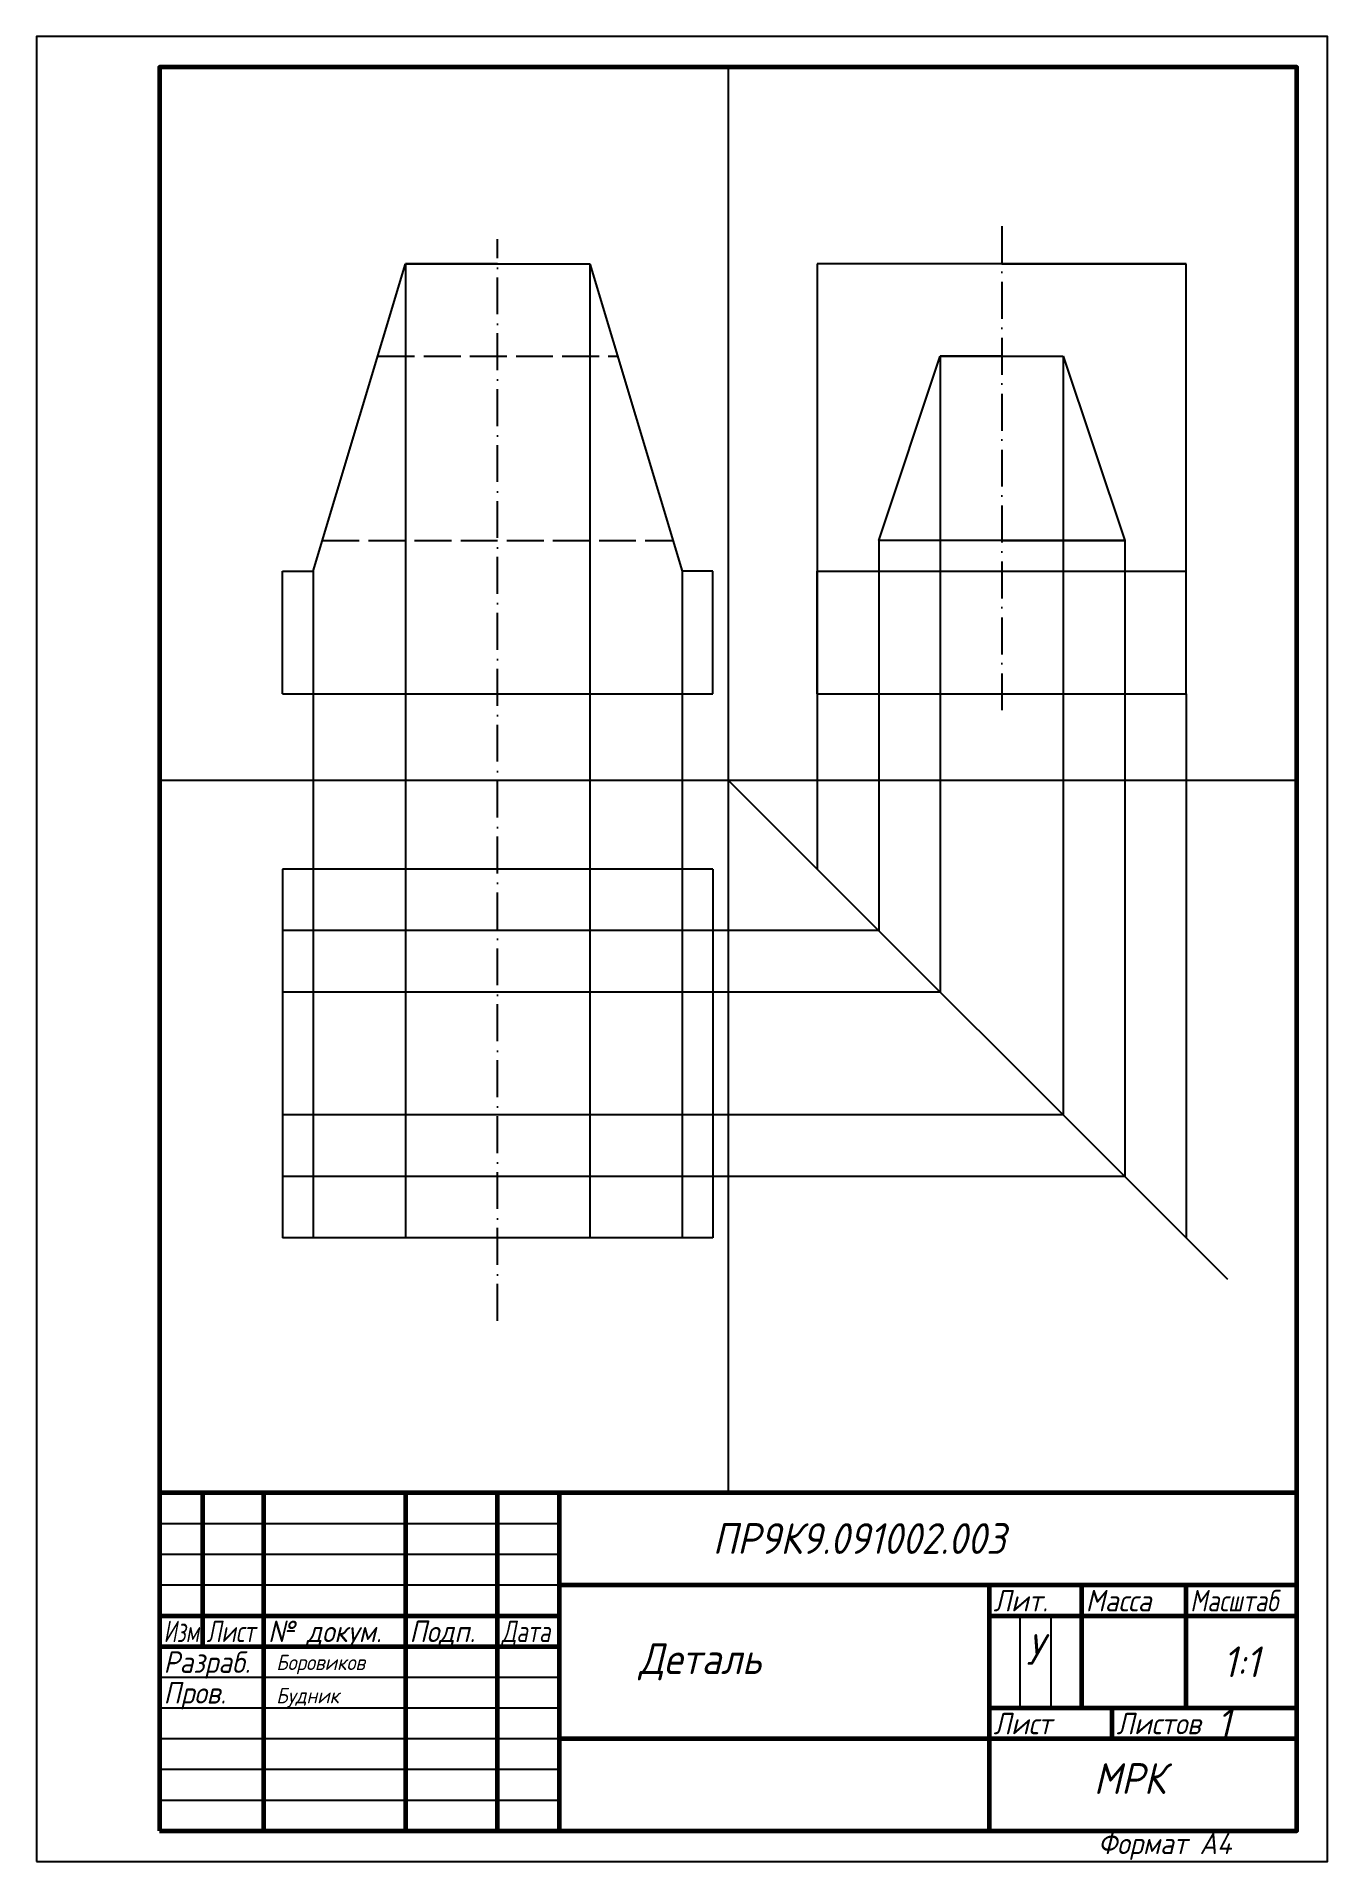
# Model space of a CAD drawing. Header units: millimetres. Extents: x 0 to 210, y 0 to 297.
import ezdxf

# ---------------------------------------------------------------- set-up
doc = ezdxf.new("R2010")
doc.units = ezdxf.units.MM
doc.header["$LTSCALE"] = 0.5
doc.linetypes.add('ACAD_ISO02W100', pattern=[15, 12, -3])
doc.linetypes.add('ACAD_ISO10W100', pattern=[18, 12, -3, 0, -3])
doc.layers.get('Defpoints').update_dxf_attribs({"color": 5})
doc.styles.get("Standard").update_dxf_attribs({"font": 'isocpeui.ttf', "width": 0.9})

msp = doc.modelspace()

# ---------------------------------------------------------------- linework, layer by layer
for p, q in [((112.5, 292), (112.5, 60)), ((45, 210), (60, 260)), ((75, 260), (60, 260)), ((60, 260), (90, 260)), ((60, 260), (60, 101.49)), ((90, 260), (105, 210)), ((90, 260), (90, 101.49)), ((187.01, 260), (127.01, 260)), ((127.01, 260), (127.01, 190)), ((157.01, 260), (187.01, 260)), ((187.01, 190), (187.01, 260)), ((137.01, 215), (147.01, 245)), ((157.01, 245), (147.01, 245)), ((147.01, 245), (167.01, 245)), ((147.01, 245), (167.01, 245)), ((147.01, 245), (147.01, 141.49)), ((167.01, 245), (177.01, 215)), ((167.01, 245), (167.01, 121.49)), ((177.01, 215), (137.01, 215)), ((137.01, 215), (137.01, 151.49)), ((157.01, 215), (177.01, 215)), ((177.01, 215), (177.01, 111.49)), ((40, 190), (40, 210)), ((40, 210), (45, 210)), ((45, 210), (45, 101.49)), ((110, 210), (105, 210)), ((105, 210), (105, 101.49)), ((110, 190), (110, 210)), ((127.01, 190), (127.01, 210)), ((127.01, 210), (187.01, 210)), ((40, 190), (110, 190)), ((127.01, 190), (187.01, 190)), ((127.01, 190), (127.01, 161.49)), ((187.01, 190), (187.01, 101.49)), ((20, 60), (20, 176)), ((20, 176), (205, 176)), ((112.5, 176), (193.75, 94.75)), ((40, 161.49), (40, 101.49)), ((110, 161.49), (40, 161.49)), ((110, 161.49), (110, 101.49)), ((137.01, 151.49), (40, 151.49)), ((147.01, 141.49), (40, 141.49)), ((167.01, 121.49), (40, 121.49)), ((177.01, 111.49), (40, 111.49)), ((110, 101.49), (40, 101.49))]:
    msp.add_line(p, q)
at = {"linetype": 'ACAD_ISO10W100'}
for p, q in [((157.01, 266.15), (157.01, 186.15)), ((75, 88), (75, 264))]:
    msp.add_line(p, q, dxfattribs=at)
at = {"linetype": 'ACAD_ISO02W100'}
for p, q in [((55.5, 245), (94.5, 245)), ((46.5, 215), (103.5, 215))]:
    msp.add_line(p, q, dxfattribs=at)
at = {"color": 7, "linetype": 'Continuous', "lineweight": 60}
for p, q in [((205, 60), (20, 60)), ((27, 60), (27, 35)), ((37, 5), (37, 60)), ((60, 60), (60, 5)), ((75, 5), (75, 60)), ((85, 60), (85, 5)), ((85, 45), (205, 45)), ((155, 5), (155, 45)), ((170, 45), (170, 25)), ((187, 25), (187, 45)), ((20, 40), (85, 40)), ((155, 40), (205, 40)), ((20, 35), (85, 35)), ((155, 25), (205, 25)), ((175, 20), (175, 25)), ((85, 20), (205, 20))]:
    msp.add_line(p, q, dxfattribs=at)
at = {"color": 7, "linetype": 'Continuous', "lineweight": -3}
for p, q in [((20, 55), (85, 55)), ((20, 50), (85, 50)), ((20, 45), (85, 45)), ((160, 25), (160, 40)), ((165, 40), (165, 25)), ((20, 30), (85, 30)), ((20, 25), (85, 25)), ((20, 20), (85, 20)), ((20, 15), (85, 15)), ((20, 10), (85, 10))]:
    msp.add_line(p, q, dxfattribs=at)
at = {"color": 7, "linetype": 'Continuous'}
msp.add_line((155, 45), (155, 40), dxfattribs=at)
at = {"color": 7, "linetype": 'Continuous', "lineweight": 60}
msp.add_lwpolyline([(20, 5), (205, 5), (205, 292), (20, 292)], close=True, dxfattribs=at)
at = {"layer": 'Defpoints'}
msp.add_lwpolyline([(0, 0), (210, 0), (210, 297), (0, 297)], close=True, dxfattribs=at)

# ---------------------------------------------------------------- texts
at = {"color": 7, "linetype": 'Continuous', "lineweight": -3}
for s, width, p in [('Лит.', 0.9, (155.67, 40.7)), ('Масса', 0.9, (170.67, 40.7)), ('Масштаб', 0.8, (187.67, 40.7)), ('Изм.', 0.7, (20.67, 35.7)), ('Лист', 0.75, (27.67, 35.7)), ('№ докум.', 0.9, (37.67, 35.7)), ('Подп.', 0.9, (60.67, 35.7)), ('Дата', 0.75, (75.67, 35.7)), ('Разраб.', 0.9, (20.67, 30.7)), ('Пров.', 0.9, (20.67, 25.7)), ('Лист', 0.9, (155.67, 20.7)), ('Листов', 0.9, (175.67, 20.7))]:
    msp.add_text(s, height=3.5, dxfattribs=dict(at, width=width)).set_placement(p)
at = {"color": 7, "linetype": 'Continuous', "lineweight": 70, "width": 0.9}
msp.add_text('Формат А4', height=3.5, dxfattribs=at).set_placement((172.66, 1.2))
at = {"attachment_point": 1}
for s, width, insert, char_height in [('ПР9К9.091002.003', 63.2127, (110, 55.06), 5), ('У', 4.2141, (161, 37), 5), ('Деталь', 61, (98, 35.5), 5), ('1:1', 11.7141, (193, 35), 5), ('{\\fISOCPEUR|b0|i1|c204|p34;Будник}', 45.3793, (39, 28.25), 2.5), ('1', 5.4821, (192, 25), 5)]:
    msp.add_mtext_dynamic_manual_height_columns(s, width=width, gutter_width=25, heights=[0], dxfattribs=dict(at, insert=insert, char_height=char_height))
for s, insert, char_height in [('{\\fISOCPEUR|b0|i1|c204|p34;Боровиков}', (39, 33.65), 2.5), ('{\\fISOCPEUR|b0|i1|c204|p34;МРК}', (172, 16), 5)]:
    msp.add_mtext(s, dxfattribs=dict(at, insert=insert, char_height=char_height))

doc.saveas('drawing.dxf')
